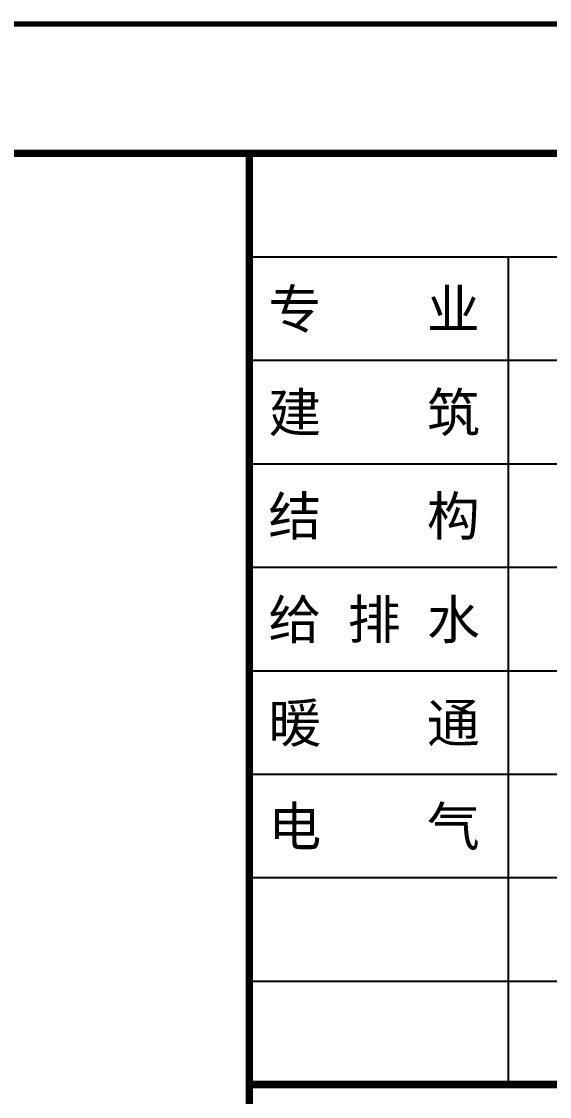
# Model space of a CAD drawing. Extents: x 447413 to 2975780, y -1432727 to 1301644.
# Drawn here: x 2692037 to 2696119, y -1310070 to -1301757 of the extents above; entities that cross this region are included whole.
import ezdxf

# ---------------------------------------------------------------- set-up
doc = ezdxf.new("R2010")
doc.units = 0
doc.header["$LTSCALE"] = 1000
doc.header["$MEASUREMENT"] = 0
doc.layers.add('图框', color=253, linetype='Continuous')
doc.styles.add('cx_biaoti', font='')
doc.styles.get('cx_biaoti').set_extended_font_data('SimSun')

# ---------------------------------------------------------------- blocks, each defined once
blk = doc.blocks.new('新块A1图框')
at = {"layer": '图框', "color": 153}
for p, q in [((50699.2, -69874.1), (57199.2, -69874.1)), ((52699.2, -69874.1), (52699.2, -76274.1)), ((50699.2, -70674.1), (57199.2, -70674.1)), ((50699.2, -71474.1), (57199.2, -71474.1)), ((50699.2, -72274.1), (57199.2, -72274.1)), ((50699.2, -73074.1), (57199.2, -73074.1)), ((50699.2, -73874.1), (57199.2, -73874.1)), ((50699.2, -74674.1), (57199.2, -74674.1)), ((50699.2, -75474.1), (57199.2, -75474.1))]:
    blk.add_line(p, q, dxfattribs=at)
at = {"layer": '图框', "color": 153, "const_width": 58}
blk.add_lwpolyline([(50699.2, -69074.1), (57199.2, -69074.1), (57199.2, -126474.1), (50699.2, -126474.1)], close=True, dxfattribs=at)
blk.add_lwpolyline([(50699.2, -76274.1), (57199.2, -76274.1)], dxfattribs=at)
at = {"layer": '图框', "color": 153, "style": 'cx_biaoti'}
for s, p in [('专    业', (50846.3, -70428.4)), ('建    筑', (50846.3, -71228.4)), ('结    构', (50846.3, -72028.4)), ('给 排 水', (50846.3, -72828.4)), ('暖    通', (50846.3, -73628.4)), ('电    气', (50846.3, -74428.4))]:
    blk.add_text(s, height=300, dxfattribs=at).set_placement(p)
blk = doc.blocks.new('A1')
at = {"layer": '图框', "color": 2, "const_width": 40}
blk.add_lwpolyline([(2104618.1, 748108.7), (2188718.1, 748108.7), (2188718.1, 688708.7), (2104618.1, 688708.7)], close=True, dxfattribs=at)
at = {"layer": '图框', "color": 153, "const_width": 58}
blk.add_lwpolyline([(2107118.1, 747108.7), (2181218.1, 747108.7), (2181218.1, 689708.7), (2107118.1, 689708.7)], close=True, dxfattribs=at)
at = {"layer": '图框'}
blk.add_blockref('新块A1图框', (2130518.9, 816182.8), dxfattribs=at)

msp = doc.modelspace()

# ---------------------------------------------------------------- block references
msp.add_blockref('A1', (512580.2, -2049886, 126000))

doc.saveas('drawing.dxf')
